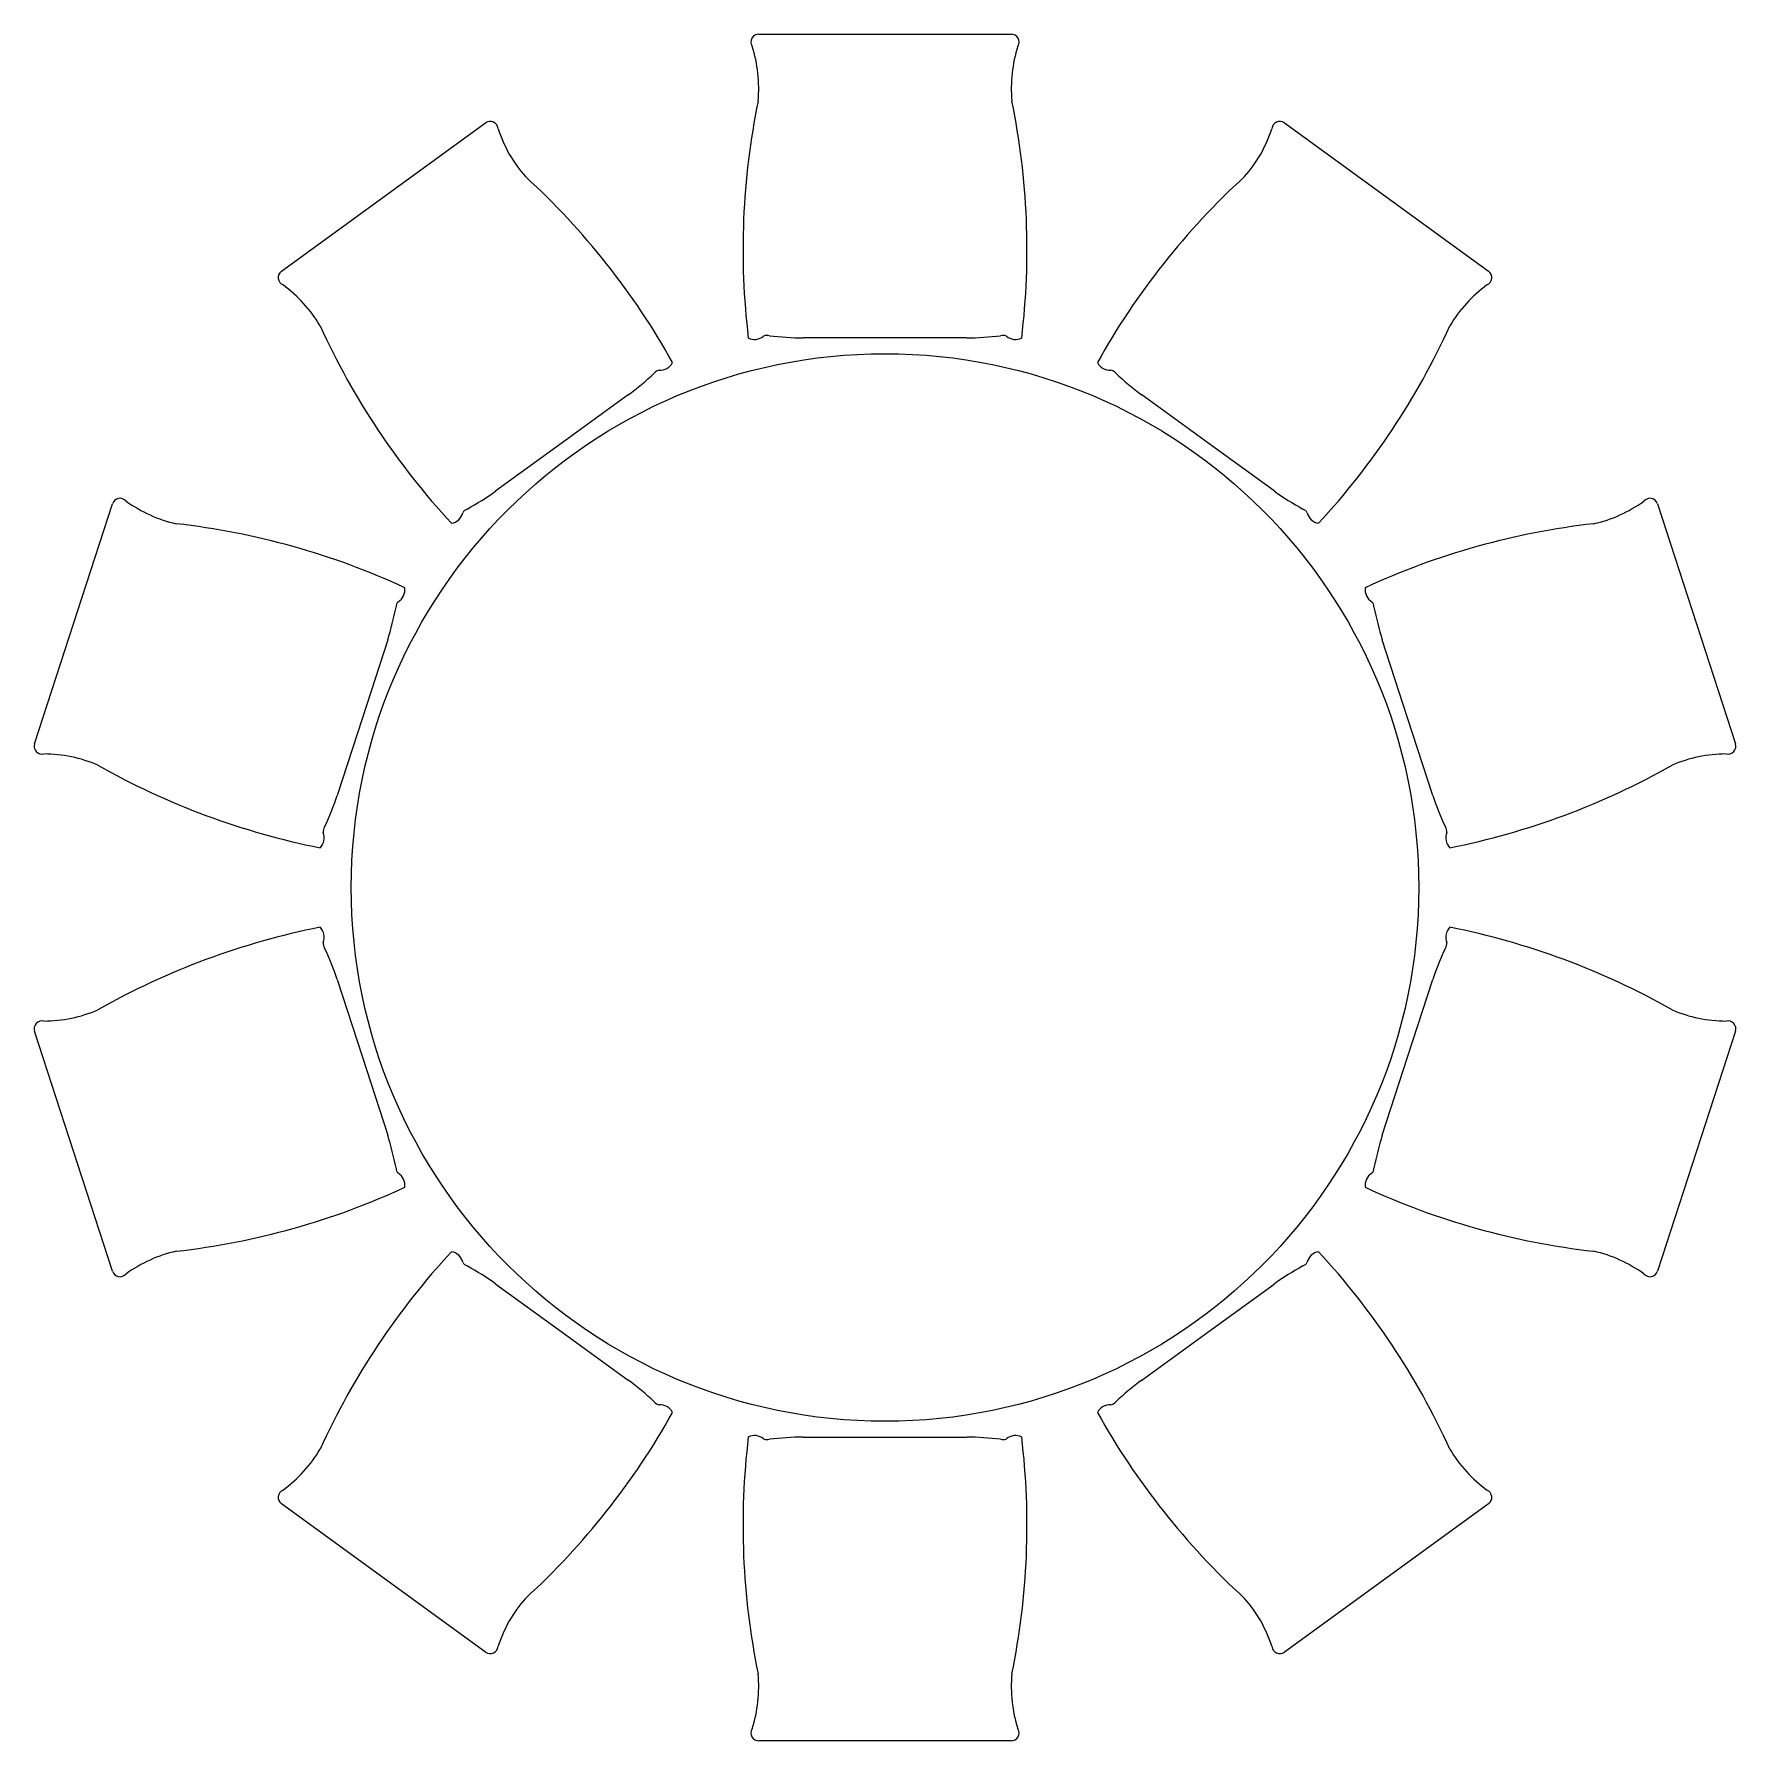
# Model space of a CAD drawing. Header units: millimetres. Extents: x -1355 to 1355, y -1359 to 1359.
import ezdxf

# ---------------------------------------------------------------- set-up
doc = ezdxf.new("R2010")
doc.units = ezdxf.units.MM
doc.layers.add('ceco.net 145', color=7, linetype='Continuous')

msp = doc.modelspace()

# ---------------------------------------------------------------- linework, layer by layer
at = {"layer": 'ceco.net 145'}
for p, q in [((-200.9, 1358.8), (200.9, 1358.8)), ((-961.2, 981.2), (-636.1, 1217.4)), ((636.1, 1217.4), (961.2, 981.2)), ((0, 875), (-130, 875)), ((130, 875), (0, 875)), ((-409.1, 784.3), (-514.3, 707.9)), ((514.3, 707.9), (409.1, 784.3)), ((-514.3, 707.9), (-619.5, 631.5)), ((619.5, 631.5), (514.3, 707.9)), ((-1354.4, 228.8), (-1230.2, 611)), ((1230.2, 611), (1354.4, 228.8)), ((-792, 394.1), (-832.2, 270.4)), ((832.2, 270.4), (792, 394.1)), ((-832.2, 270.4), (-872.4, 146.7)), ((872.4, 146.7), (832.2, 270.4)), ((-872.4, -146.7), (-832.2, -270.4)), ((832.2, -270.4), (872.4, -146.7)), ((-1230.2, -611), (-1354.4, -228.8)), ((1354.4, -228.8), (1230.2, -611)), ((-832.2, -270.4), (-792, -394.1)), ((792, -394.1), (832.2, -270.4)), ((-619.5, -631.5), (-514.3, -707.9)), ((514.3, -707.9), (619.5, -631.5)), ((-514.3, -707.9), (-409.1, -784.3)), ((409.1, -784.3), (514.3, -707.9)), ((-130, -875), (0, -875)), ((0, -875), (130, -875)), ((-636.1, -1217.4), (-961.2, -981.2)), ((961.2, -981.2), (636.1, -1217.4)), ((200.9, -1358.8), (-200.9, -1358.8))]:
    msp.add_line(p, q, dxfattribs=at)
at = {"layer": 'ceco.net 145', "ltscale": 0.5}
msp.add_circle((0, 0), 850, dxfattribs=at)
at = {"layer": 'ceco.net 145'}
for centre, radius, start, end in [((-200.9, 1346.2), 12.6, 89.8292, 211.4999), ((-417.7, 1272.8), 216.6, 354.5513, 17.9661), ((200.9, 1346.2), 12.6, 328.5001, 90.1708), ((417.7, 1272.8), 216.6, 162.0339, 185.4487), ((954.6, 1015.5), 1180.7, 168.4357, 186.8363), ((-954.6, 1015.5), 1180.7, 353.1637, 11.5643), ((-628.7, 1207.2), 12.6, 4.5001, 126.1708), ((-410.2, 1275.3), 216.6, 198.0339, 221.4487), ((410.2, 1275.3), 216.6, 318.5513, 341.9661), ((628.7, 1207.2), 12.6, 53.8292, 175.4999), ((-1369.2, 260.5), 1180.7, 29.1637, 47.5643), ((1369.2, 260.5), 1180.7, 132.4357, 150.8363), ((-953.8, 971), 12.6, 125.8292, 247.4999), ((953.8, 971), 12.6, 292.5001, 54.1708), ((-1086.1, 784.2), 216.6, 30.5513, 53.9661), ((1086.1, 784.2), 216.6, 126.0339, 149.4487), ((175.4, 1382.7), 1180.7, 204.4357, 222.8363), ((-207.7, 894.8), 22.2, 243.1961, 310.4764), ((-187.9, 867.2), 12, 71.7536, 116.5375), ((-125.3, 1355.9), 480.9, 262.9704, 269.4301), ((125.3, 1355.9), 480.9, 270.5699, 277.0296), ((187.9, 867.2), 12, 63.4625, 108.2464), ((207.7, 894.8), 22.2, 229.5236, 296.8039), ((-175.4, 1382.7), 1180.7, 317.1637, 335.5643), ((-695.6, 1170.5), 480.9, 306.5699, 313.0296), ((-357.7, 812), 12, 99.4625, 144.2464), ((-358, 846), 22.2, 265.5236, 332.8039), ((358, 846), 22.2, 207.1961, 274.4764), ((357.7, 812), 12, 35.7536, 80.5375), ((695.6, 1170.5), 480.9, 226.9704, 233.4301), ((-898.3, 1023.3), 480.9, 298.9704, 305.4301), ((898.3, 1023.3), 480.9, 234.5699, 241.0296), ((-1218.2, 607.1), 12.6, 40.5001, 162.1708), ((-1081.4, 790.6), 216.6, 234.0339, 257.4487), ((-661.7, 591.1), 12, 107.7536, 152.5375), ((661.7, 591.1), 12, 27.4625, 72.2464), ((1081.4, 790.6), 216.6, 282.5513, 305.9661), ((1218.2, 607.1), 12.6, 17.8292, 139.4999), ((-1260.8, -594.1), 1180.7, 65.1637, 83.5643), ((-694, 601.9), 22.2, 279.1961, 346.4764), ((694, 601.9), 22.2, 193.5236, 260.8039), ((1260.8, -594.1), 1180.7, 96.4357, 114.8363), ((-786.8, 474), 22.2, 301.5236, 8.8039), ((786.8, 474), 22.2, 171.1961, 238.4764), ((-1250.8, 538.1), 480.9, 342.5699, 349.0296), ((-766.7, 446.7), 12, 135.4625, 180.2464), ((766.7, 446.7), 12, 359.7536, 44.5375), ((1250.8, 538.1), 480.9, 190.9704, 197.4301), ((-1342.4, 224.9), 12.6, 161.8292, 283.4999), ((1342.4, 224.9), 12.6, 256.5001, 18.1708), ((-1339.6, -4), 216.6, 66.5513, 89.9661), ((-670.8, 1221.7), 1180.7, 240.4357, 258.8363), ((670.8, 1221.7), 1180.7, 281.1637, 299.5643), ((1339.6, -4), 216.6, 90.0339, 113.4487), ((-1328.2, 299.9), 480.9, 334.9704, 341.4301), ((1328.2, 299.9), 480.9, 198.5699, 205.0296), ((-915.2, 79), 22.2, 315.1961, 22.4764), ((-882.8, 89.3), 12, 143.7536, 188.5375), ((882.8, 89.3), 12, 351.4625, 36.2464), ((915.2, 79), 22.2, 157.5236, 224.8039), ((-670.8, -1221.7), 1180.7, 101.1637, 119.5643), ((-915.2, -79), 22.2, 337.5236, 44.8039), ((915.2, -79), 22.2, 135.1961, 202.4764), ((670.8, -1221.7), 1180.7, 60.4357, 78.8363), ((-882.8, -89.3), 12, 171.4625, 216.2464), ((-1328.2, -299.9), 480.9, 18.5699, 25.0296), ((1328.2, -299.9), 480.9, 154.9704, 161.4301), ((882.8, -89.3), 12, 323.7536, 8.5375), ((-1342.4, -224.9), 12.6, 76.5001, 198.1708), ((-1339.6, 4), 216.6, 270.0339, 293.4487), ((1339.6, 4), 216.6, 246.5513, 269.9661), ((1342.4, -224.9), 12.6, 341.8292, 103.4999), ((-1250.8, -538.1), 480.9, 10.9704, 17.4301), ((1250.8, -538.1), 480.9, 162.5699, 169.0296), ((-766.7, -446.7), 12, 179.7536, 224.5375), ((-786.8, -474), 22.2, 351.1961, 58.4764), ((786.8, -474), 22.2, 121.5236, 188.8039), ((766.7, -446.7), 12, 315.4625, 0.2464), ((-1260.8, 594.1), 1180.7, 276.4357, 294.8363), ((1260.8, 594.1), 1180.7, 245.1637, 263.5643), ((-1081.4, -790.6), 216.6, 102.5513, 125.9661), ((175.4, -1382.7), 1180.7, 137.1637, 155.5643), ((-694, -601.9), 22.2, 13.5236, 80.8039), ((-661.7, -591.1), 12, 207.4625, 252.2464), ((661.7, -591.1), 12, 287.7536, 332.5375), ((694, -601.9), 22.2, 99.1961, 166.4764), ((-175.4, -1382.7), 1180.7, 24.4357, 42.8363), ((1081.4, -790.6), 216.6, 54.0339, 77.4487), ((-1218.2, -607.1), 12.6, 197.8292, 319.4999), ((-898.3, -1023.3), 480.9, 54.5699, 61.0296), ((898.3, -1023.3), 480.9, 118.9704, 125.4301), ((1218.2, -607.1), 12.6, 220.5001, 342.1708), ((-695.6, -1170.5), 480.9, 46.9704, 53.4301), ((695.6, -1170.5), 480.9, 126.5699, 133.0296), ((-1369.2, -260.5), 1180.7, 312.4357, 330.8363), ((-357.7, -812), 12, 215.7536, 260.5375), ((-358, -846), 22.2, 27.1961, 94.4764), ((358, -846), 22.2, 85.5236, 152.8039), ((1369.2, -260.5), 1180.7, 209.1637, 227.5643), ((357.7, -812), 12, 279.4625, 324.2464), ((-1086.1, -784.2), 216.6, 306.0339, 329.4487), ((954.6, -1015.5), 1180.7, 173.1637, 191.5643), ((-207.7, -894.8), 22.2, 49.5236, 116.8039), ((-187.9, -867.2), 12, 243.4625, 288.2464), ((-125.3, -1355.9), 480.9, 90.5699, 97.0296), ((125.3, -1355.9), 480.9, 82.9704, 89.4301), ((187.9, -867.2), 12, 251.7536, 296.5375), ((207.7, -894.8), 22.2, 63.1961, 130.4764), ((-954.6, -1015.5), 1180.7, 348.4357, 6.8363), ((1086.1, -784.2), 216.6, 210.5513, 233.9661), ((-953.8, -971), 12.6, 112.5001, 234.1708), ((953.8, -971), 12.6, 305.8292, 67.4999), ((-410.2, -1275.3), 216.6, 138.5513, 161.9661), ((410.2, -1275.3), 216.6, 18.0339, 41.4487), ((-628.7, -1207.2), 12.6, 233.8292, 355.4999), ((628.7, -1207.2), 12.6, 184.5001, 306.1708), ((-417.7, -1272.8), 216.6, 342.0339, 5.4487), ((417.7, -1272.8), 216.6, 174.5513, 197.9661), ((-200.9, -1346.2), 12.6, 148.5001, 270.1708), ((200.9, -1346.2), 12.6, 269.8292, 31.4999)]:
    msp.add_arc(centre, radius, start, end, dxfattribs=at)

doc.saveas('drawing.dxf')
